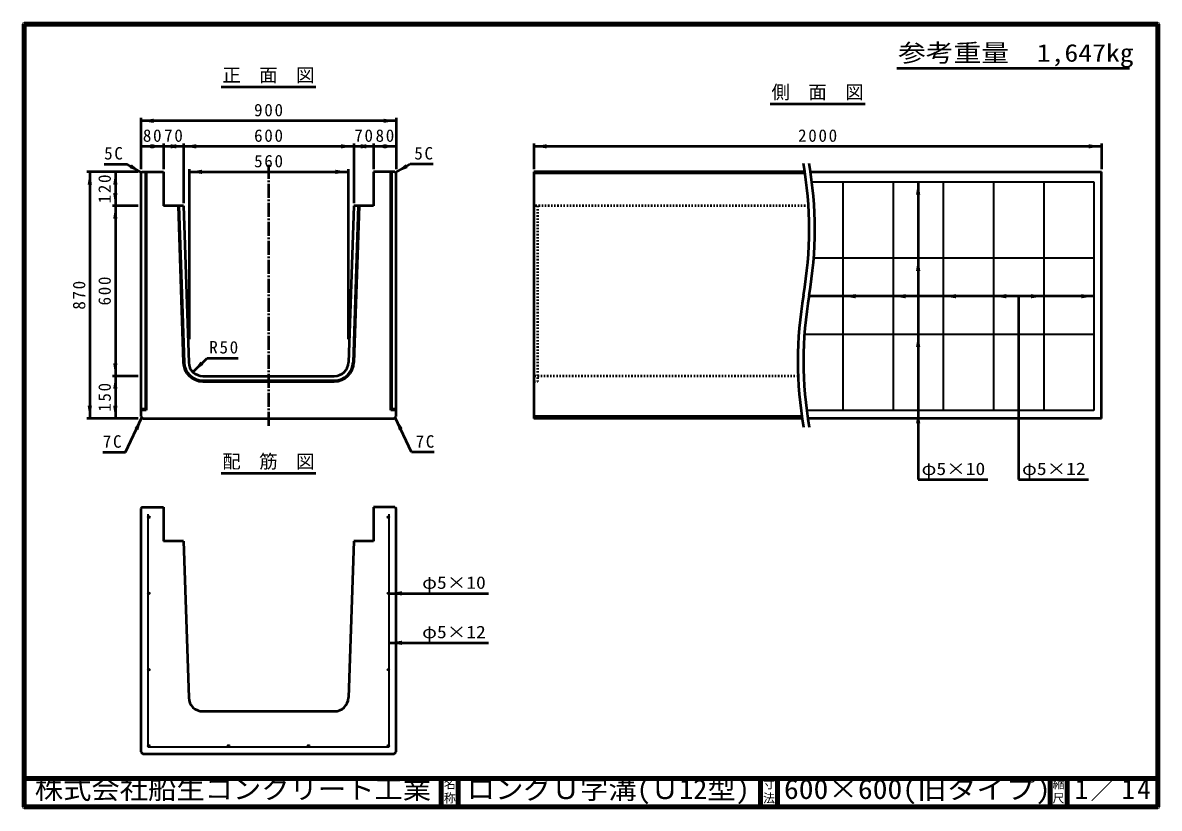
# Model space of a CAD drawing. Units: millimetres, scale not verified. Extents: x 100 to 4105, y 100 to 2870.
import ezdxf
from ezdxf.enums import TextEntityAlignment as Align

# ---------------------------------------------------------------- set-up
doc = ezdxf.new("R2010")
doc.units = ezdxf.units.MM
doc.header["$LTSCALE"] = 5
doc.linetypes.add('USER1', pattern=[13.4, 10, -1.2, 1, -1.2])
doc.linetypes.add('USER2', pattern=[2.2, 1, -1.2])
doc.layers.add('V-nasSTD', color=7, linetype='Continuous', lineweight=50)
doc.styles.add('ＭＳ ゴシック', font='')
doc.styles.get('ＭＳ ゴシック').set_extended_font_data('MS Gothic')

msp = doc.modelspace()

# ---------------------------------------------------------------- hatches: boundary and pattern name
at = {"layer": 'V-nasSTD'}
for points in [[(561.346, 2531.605), (516.346, 2524.105), (561.346, 2516.605)], [(1371.346, 2516.605), (1416.346, 2524.105), (1371.346, 2531.605)], [(561.346, 2441.605), (516.346, 2434.105), (561.346, 2426.605)], [(551.346, 2426.605), (596.346, 2434.105), (551.346, 2441.605)], [(641.346, 2441.605), (596.346, 2434.105), (641.346, 2426.605)], [(621.346, 2426.605), (666.346, 2434.105), (621.346, 2441.605)], [(711.346, 2441.605), (666.346, 2434.105), (711.346, 2426.605)], [(1221.346, 2426.605), (1266.346, 2434.105), (1221.346, 2441.605)], [(1311.346, 2441.605), (1266.346, 2434.105), (1311.346, 2426.605)], [(1291.346, 2426.605), (1336.346, 2434.105), (1291.346, 2441.605)], [(1381.346, 2441.605), (1336.346, 2434.105), (1381.346, 2426.605)], [(1371.346, 2426.605), (1416.346, 2434.105), (1371.346, 2441.605)], [(1946.346, 2441.605), (1901.346, 2434.105), (1946.346, 2426.605)], [(3856.346, 2426.605), (3901.346, 2434.105), (3856.346, 2441.605)], [(483.625, 2370.6), (518.846, 2341.605), (476.125, 2357.61)], [(1449.067, 2370.6), (1413.846, 2341.605), (1456.567, 2357.61)], [(328.846, 2299.105), (336.346, 2344.105), (343.846, 2299.105)], [(418.846, 2299.105), (426.346, 2344.105), (433.846, 2299.105)], [(731.345, 2351.605), (686.345, 2344.105), (731.345, 2336.605)], [(1201.345, 2336.605), (1246.345, 2344.105), (1201.345, 2351.605)], [(3247.846, 2264.105), (3255.346, 2309.105), (3262.846, 2264.105)], [(433.846, 2269.105), (426.346, 2224.105), (418.846, 2269.105)], [(418.846, 2179.105), (426.346, 2224.105), (433.846, 2179.105)], [(3247.846, 1995.105), (3255.346, 2040.105), (3262.846, 1995.105)], [(3034.846, 1898.105), (2989.846, 1905.605), (3034.846, 1913.105)], [(3211.846, 1898.105), (3166.846, 1905.605), (3211.846, 1913.105)], [(3388.846, 1898.105), (3343.846, 1905.605), (3388.846, 1913.105)], [(3565.846, 1898.105), (3520.846, 1905.605), (3565.846, 1913.105)], [(3652.846, 1913.105), (3697.846, 1905.605), (3652.846, 1898.105)], [(3829.846, 1913.105), (3874.846, 1905.605), (3829.846, 1898.105)], [(3247.846, 1726.105), (3255.346, 1771.105), (3262.846, 1726.105)], [(433.846, 1669.105), (426.346, 1624.105), (418.846, 1669.105)], [(726.462, 1675.288), (699.945, 1638.165), (737.069, 1664.682)], [(418.846, 1579.105), (426.346, 1624.105), (433.846, 1579.105)], [(343.846, 1519.105), (336.346, 1474.105), (328.846, 1519.105)], [(433.846, 1519.105), (426.346, 1474.105), (418.846, 1519.105)], [(3247.846, 1457.105), (3255.346, 1502.105), (3262.846, 1457.105)], [(519.846, 1477.605), (493.884, 1440.092), (507.454, 1433.699)], [(1412.846, 1477.605), (1438.808, 1440.092), (1425.238, 1433.699)], [(541.346, 1126.869, -1), (547.346, 1126.869, -1)], [(1391.346, 1126.869, 1), (1385.346, 1126.869, 1)], [(541.346, 857.869, -0.66818), (546.467, 859.99, -0.66818), (544.346, 854.869, -0.41421)], [(1391.346, 857.869, 0.66818), (1386.224, 859.99, 0.66818), (1388.346, 854.869, 0.41421)], [(1436.346, 865.369), (1391.346, 857.869), (1436.346, 850.369)], [(1436.346, 691.054), (1391.346, 683.554), (1436.346, 676.054)], [(541.346, 588.869, -0.66818), (546.467, 590.99, -0.66818), (544.346, 585.869, -0.41421)], [(1391.346, 588.869, 0.66818), (1386.224, 590.99, 0.66818), (1388.346, 585.869, 0.41421)], [(541.346, 319.869, -0.66818), (546.467, 321.99, -0.66818), (544.346, 316.869, -0.41421)], [(822.346, 319.869, -0.66818), (827.467, 321.99, -0.66818), (825.346, 316.869, -0.41421)], [(1104.346, 319.869, -0.66818), (1109.467, 321.99, -0.66818), (1107.346, 316.869, -0.41421)], [(1391.346, 319.869, 0.66818), (1386.224, 321.99, 0.66818), (1388.346, 316.869, 0.41421)]]:
    msp.add_hatch(color=256, dxfattribs=at).paths.add_polyline_path(points)

# ---------------------------------------------------------------- linework, layer by layer
at = {"layer": 'V-nasSTD', "lineweight": 100}
for p, q in [((105, 2865), (105, 105)), ((4100, 2865), (105, 2865)), ((4100, 105), (4100, 2865)), ((105, 205), (4100, 205)), ((1575, 205), (1575, 105)), ((1635, 205), (1635, 105)), ((2700, 205), (2700, 105)), ((2760, 205), (2760, 105)), ((3720, 205), (3720, 105)), ((3780, 205), (3780, 105)), ((105, 105), (4100, 105))]:
    msp.add_line(p, q, dxfattribs=at)
at = {"layer": 'V-nasSTD'}
for p, q in [((3180.536, 2709.753), (4000.536, 2709.753)), ((799.346, 2644.105), (1133.346, 2644.105)), ((2734.346, 2584.105), (3068.346, 2584.105)), ((516.346, 2534.105), (516.346, 2354.105)), ((1416.346, 2524.105), (516.346, 2524.105)), ((1416.346, 2534.105), (1416.346, 2354.105)), ((596.346, 2444.105), (596.346, 2354.105)), ((666.346, 2444.105), (666.346, 2234.105)), ((1266.346, 2444.105), (1266.346, 2234.105)), ((1336.346, 2444.105), (1336.346, 2354.105)), ((1901.346, 2444.105), (1901.346, 2354.105)), ((3901.346, 2444.105), (3901.346, 2354.105)), ((596.346, 2434.105), (516.346, 2434.105)), ((666.346, 2434.105), (596.346, 2434.105)), ((1266.346, 2434.105), (666.346, 2434.105)), ((1336.346, 2434.105), (1266.346, 2434.105)), ((1416.346, 2434.105), (1336.346, 2434.105)), ((3901.346, 2434.105), (1901.346, 2434.105)), ((386.884, 2371.605), (466.884, 2371.605)), ((518.846, 2341.605), (466.884, 2371.605)), ((1413.846, 2341.605), (1465.807, 2371.605)), ((1545.807, 2371.605), (1465.807, 2371.605)), ((506.346, 2344.105), (326.346, 2344.105)), ((336.346, 2344.105), (336.346, 1474.105)), ((426.346, 2344.105), (426.346, 2224.105)), ((521.346, 2344.105), (516.346, 2339.105)), ((516.346, 2339.105), (516.346, 1481.105)), ((521.346, 2344.105), (596.346, 2344.105)), ((532.346, 2344.105), (532.346, 1507.105)), ((535.346, 2344.105), (535.346, 1504.105)), ((596.346, 2344.105), (596.346, 2224.105)), ((686.345, 2354.105), (686.345, 1754.105)), ((686.345, 2344.105), (1246.345, 2344.105)), ((1246.345, 2354.105), (1246.345, 1754.105)), ((1411.346, 2344.105), (1336.346, 2344.105)), ((1336.346, 2344.105), (1336.346, 2224.105)), ((1397.346, 1504.105), (1397.346, 2344.105)), ((1400.346, 1507.105), (1400.346, 2344.105)), ((1411.346, 2344.105), (1416.346, 2339.105)), ((1416.346, 1481.105), (1416.346, 2339.105)), ((1901.346, 2344.105), (1901.346, 1474.105)), ((2856.201, 2344.105), (1901.346, 2344.105)), ((2856.944, 2339.105), (1901.346, 2339.105)), ((2876.201, 2344.105), (3901.346, 2344.105)), ((3901.346, 1474.105), (3901.346, 2344.105)), ((3255.346, 2309.105), (3255.346, 1259.105)), ((506.346, 2224.105), (416.346, 2224.105)), ((426.346, 2224.105), (426.346, 1624.105)), ((666.346, 2224.105), (596.346, 2224.105)), ((647.335, 2224.105), (665.739, 1671.988)), ((650.337, 2224.105), (668.743, 1671.906)), ((666.346, 2224.105), (684.735, 1672.439)), ((1266.346, 2224.105), (1247.957, 1672.439)), ((1282.355, 2224.105), (1263.948, 1671.906)), ((1336.346, 2224.105), (1266.346, 2224.105)), ((1285.356, 2224.105), (1266.952, 1671.988)), ((3874.846, 1905.605), (2870.744, 1905.605)), ((3609.346, 1905.605), (3609.346, 1259.105)), ((699.945, 1638.165), (749.443, 1687.663)), ((749.443, 1687.663), (859.443, 1687.663)), ((506.346, 1624.105), (416.346, 1624.105)), ((426.346, 1624.105), (426.346, 1474.105)), ((734.701, 1605.287), (1197.991, 1605.287)), ((734.707, 1624.105), (1197.985, 1624.105)), ((734.707, 1608.105), (1197.985, 1608.105)), ((532.346, 1507.105), (516.346, 1507.105)), ((535.346, 1504.105), (516.346, 1504.105)), ((532.346, 1507.105), (535.346, 1504.105)), ((1400.346, 1507.105), (1397.346, 1504.105)), ((1416.346, 1504.105), (1397.346, 1504.105)), ((1416.346, 1507.105), (1400.346, 1507.105)), ((506.346, 1474.105), (326.346, 1474.105)), ((462.277, 1355.397), (519.846, 1477.605)), ((516.346, 1481.105), (523.346, 1474.105)), ((523.346, 1474.105), (1409.346, 1474.105)), ((1409.346, 1474.105), (1416.346, 1481.105)), ((1470.414, 1355.397), (1412.846, 1477.605)), ((2845.456, 1481.105), (1901.346, 1481.105)), ((2846.49, 1474.105), (1901.346, 1474.105)), ((3901.346, 1474.105), (2866.49, 1474.105)), ((382.277, 1355.397), (462.277, 1355.397)), ((1550.414, 1355.397), (1470.414, 1355.397)), ((799.346, 1281.869), (1133.346, 1281.869)), ((3255.346, 1259.105), (3501.346, 1259.105)), ((3609.346, 1259.105), (3855.346, 1259.105)), ((521.346, 1161.869), (516.346, 1156.869)), ((521.346, 1161.869), (596.346, 1161.869)), ((596.346, 1161.869), (596.346, 1041.869)), ((1411.346, 1161.869), (1336.346, 1161.869)), ((1336.346, 1161.869), (1336.346, 1041.869)), ((1411.346, 1161.869), (1416.346, 1156.869)), ((516.346, 1156.869), (516.346, 298.869)), ((1416.346, 298.869), (1416.346, 1156.869)), ((666.346, 1041.869), (596.346, 1041.869)), ((666.346, 1041.869), (684.735, 490.203)), ((1266.346, 1041.869), (1247.957, 490.203)), ((1336.346, 1041.869), (1266.346, 1041.869)), ((1391.346, 857.869), (1741.346, 857.869)), ((1391.346, 683.554), (1741.346, 683.554)), ((734.707, 441.869), (1197.985, 441.869)), ((516.346, 298.869), (523.346, 291.869)), ((523.346, 291.869), (1409.346, 291.869)), ((1409.346, 291.869), (1416.346, 298.869))]:
    msp.add_line(p, q, dxfattribs=at)
at = {"layer": 'V-nasSTD', "linetype": 'USER1'}
msp.add_line((966.346, 2369.105), (966.346, 1449.105), dxfattribs=at)
at = {"layer": 'V-nasSTD', "lineweight": 35}
for p, q in [((2881.002, 2309.105), (3874.846, 2309.105)), ((2989.846, 2309.105), (2989.846, 1502.105)), ((3166.846, 2309.105), (3166.846, 1502.105)), ((3343.846, 2309.105), (3343.846, 1502.105)), ((3520.846, 2309.105), (3520.846, 1502.105)), ((3697.846, 2309.105), (3697.846, 1502.105)), ((3874.846, 2309.105), (3874.846, 1502.105)), ((3874.846, 2040.105), (2887.557, 2040.105)), ((3874.846, 1771.105), (2854.629, 1771.105)), ((3874.846, 1502.105), (2862.575, 1502.105)), ((541.346, 1136.869), (541.346, 316.869)), ((1391.346, 316.869), (1391.346, 1136.869)), ((541.346, 316.869), (1391.346, 316.869))]:
    msp.add_line(p, q, dxfattribs=at)
at = {"layer": 'V-nasSTD', "linetype": 'USER2'}
for p, q in [((2868.844, 2224.105), (1901.346, 2224.105)), ((1913.846, 2224.105), (1913.846, 1605.287)), ((2832.358, 1624.105), (1901.346, 1624.105)), ((1901.346, 1605.287), (1913.846, 1605.287))]:
    msp.add_line(p, q, dxfattribs=at)
at = {"layer": 'V-nasSTD', "lineweight": 13}
msp.add_lwpolyline([(100, 100), (100, 2870), (4105, 2870), (4105, 100)], close=True, dxfattribs=at)
at = {"layer": 'V-nasSTD', "lineweight": 35}
for centre in [(544.346, 1126.869), (1388.346, 1126.869), (544.346, 857.869), (1388.346, 857.869), (544.346, 588.869), (1388.346, 588.869), (544.346, 319.869), (825.346, 319.869), (1107.346, 319.869), (1388.346, 319.869)]:
    msp.add_circle(centre, 3, dxfattribs=at)
at = {"layer": 'V-nasSTD'}
for centre, radius, start, end in [((1509.939, 2141.605), 1361.406, 350.16687, 9.83313), ((1529.939, 2141.605), 1361.406, 350.16687, 9.83313), ((4192.752, 1676.605), 1361.406, 170.16687, 189.83313), ((4212.752, 1676.605), 1361.406, 170.16687, 189.83313), ((734.701, 1674.287), 69, 181.90915, 270), ((734.707, 1674.105), 66, 181.90915, 270), ((734.707, 1674.105), 50, 181.90915, 270), ((1197.985, 1674.105), 50, 270, 358.09085), ((1197.985, 1674.105), 66, 270, 358.09085), ((1197.991, 1674.287), 69, 270, 358.09085), ((734.707, 491.869), 50, 181.90915, 270), ((1197.985, 491.869), 50, 270, 358.09085)]:
    msp.add_arc(centre, radius, start, end, dxfattribs=at)

# ---------------------------------------------------------------- texts
at = {"layer": 'V-nasSTD', "style": 'ＭＳ ゴシック'}
for s, height, width, p in [('参考重量\u30001,647kg', 62.32, 1.15, (3184.536, 2794.753)), ('φ5×10', 43.99, 1.15, (3267.346, 1319.105)), ('φ5×12', 43.99, 1.15, (3621.346, 1319.105)), ('φ5×10', 43.99, 1.15, (1507.346, 917.869)), ('φ5×12', 43.99, 1.15, (1507.346, 743.554)), ('株式会社船生コンクリート工業', 69.65, 1.05, (142.5, 202.5)), ('ロングＵ字溝(Ｕ12型)', 69.65, 1.05, (1665, 202.5)), ('600×600(旧タイプ)', 69.65, 1.1, (2782.5, 202.5))]:
    msp.add_text(s, height=height, dxfattribs=dict(at, width=width)).set_placement(p, align=Align.TOP_LEFT)
for s, height, p in [('正\u3000面\u3000図', 47.65, (803.342, 2709.105)), ('側\u3000面\u3000図', 47.65, (2738.342, 2649.105)), ('配\u3000筋\u3000図', 47.65, (803.342, 1346.869)), ('名', 30.79, (1583.982, 200.999)), ('寸', 30.79, (2708.982, 200.999)), ('縮', 30.79, (3728.982, 200.999)), ('称', 30.79, (1583.976, 151.01)), ('法', 30.79, (2708.976, 151.01)), ('尺', 30.79, (3728.976, 151.01))]:
    msp.add_text(s, height=height, dxfattribs=at).set_placement(p, align=Align.TOP_LEFT)
at = {"layer": 'V-nasSTD', "attachment_point": 1, "style": 'ＭＳ ゴシック'}
for s, insert, char_height in [('\\T1.2;900', (915.359, 2584.105), 43.99), ('\\T1.2;80', (523.346, 2494.105), 43.99), ('\\T1.2;70', (598.346, 2494.105), 43.99), ('\\T1.2;600', (915.359, 2494.105), 43.99), ('\\T1.2;70', (1268.346, 2494.105), 43.99), ('\\T1.2;80', (1343.346, 2494.105), 43.99), ('\\T1.2;2000', (2832.24, 2494.105), 43.99), ('\\T1.2;5C', (386.884, 2431.605), 43.99), ('\\T1.2;560', (915.359, 2404.105), 43.99), ('\\T1.2;5C', (1479.807, 2431.605), 43.99), ('\\T1.2;R50', (757.443, 1747.663), 43.99), ('\\T1.2;7C', (382.277, 1415.397), 43.99), ('\\T1.2;7C', (1484.414, 1415.397), 43.99), ('\\T1.16;1／14', (3807.033, 202.582), 69.65)]:
    msp.add_mtext(s, dxfattribs=dict(at, insert=insert, char_height=char_height))
at = {"layer": 'V-nasSTD', "char_height": 43.99, "attachment_point": 1, "rotation": 90, "style": 'ＭＳ ゴシック'}
for s, insert in [('\\T1.2;120', (366.346, 2233.092)), ('\\T1.2;600', (366.346, 1873.092)), ('\\T1.2;870', (276.346, 1858.092)), ('\\T1.2;150', (366.346, 1498.092))]:
    msp.add_mtext(s, dxfattribs=dict(at, insert=insert))

doc.saveas('drawing.dxf')
